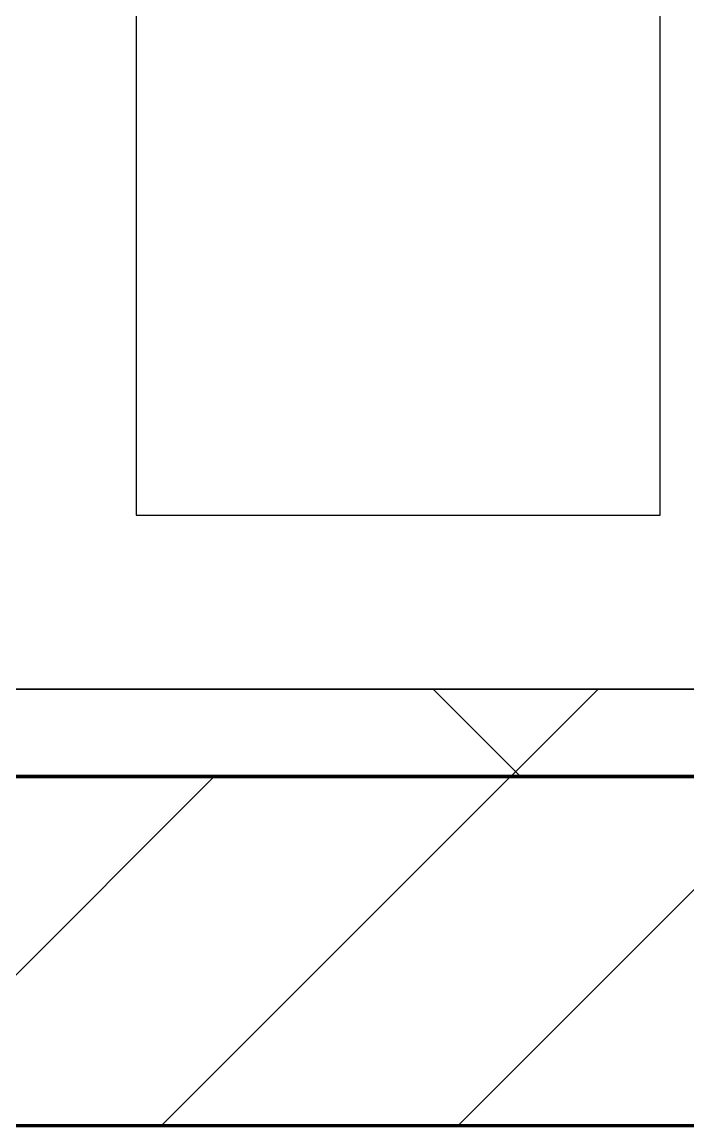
# Model space of a CAD drawing. Header units: millimetres. Extents: x -794334 to -714814, y -17806 to 22403.
# Drawn here: x -755897 to -755515, y -4021 to -3389 of the extents above; entities that cross this region are included whole.
import ezdxf
from ezdxf.xclip import XClip

# ---------------------------------------------------------------- set-up
doc = ezdxf.new("R2010")
doc.units = ezdxf.units.MM
doc.header["$XCLIPFRAME"] = 0
doc.layers.add('000 - WIPEOUT', color=250, linetype='Continuous')
doc.layers.add('A11_ALU.SOLID SHEET', color=2, linetype='Continuous')
for name, color, linetype, lineweight in [('A-GLAZ-CURT', 2, 'Continuous', 9), ('A-WALL', 5, 'Continuous', 35), ('A-WALL-FNSH', 2, 'Continuous', 35), ('A-WALL-PATT', 1, 'Continuous', 35), ('WALL-E', 2, 'Continuous', 35)]:
    doc.layers.add(name, color=color, linetype=linetype, lineweight=lineweight)

# ---------------------------------------------------------------- blocks, each defined once
blk = doc.blocks.new('PPLS-PP19_Custom Tile Pattern - Custom Tile Pattern-V155-4252-01 ENLARGED CONCOURSE LEVEL - REFLECTED CEILING PLAN - SHEET 3')
at = {"layer": 'A-GLAZ-CURT'}
for p, q in [((-300, 0), (300, 0)), ((300, 0), (-300, 0)), ((195.99, 0), (213.23, 0)), ((213.23, 0), (195.99, 0)), ((230.06, 0), (300, 0)), ((-300, -50), (300, -50)), ((300, -50), (-300, -50))]:
    blk.add_line(p, q, dxfattribs=at)
for points, knots in [([(94.4, 0), (94.4, 0), (94.64, 0), (99.11, 0), (108.97, 0), (120.79, 0), (139.94, 0), (163.31, 0), (185.23, 0), (193.62, 0), (194.69, 0), (194.79, 0)], [-2348.345796, -2348.345796, -2348.345796, -2348.345796, -2310.419338, -2233.599744, -2052.234781, -1843.028543, -1530.39897, -1095.004608, -529.74427, -295.064701, -265.121568, -265.121568, -265.121568, -265.121568]), ([(193.8, 0), (193.33, 0), (190.11, 0), (183.13, 0), (171, 0), (161.95, 0), (161.28, 0), (158.35, 0), (157.85, 0), (157.77, 0)], [-11665.349007, -11665.349007, -11665.349007, -11665.349007, -11565.880756, -11105.624034, -10839.086983, -10768.332124, -10666.779182, -10580.760289, -10550.278881, -10550.278881, -10550.278881, -10550.278881]), ([(300, 0), (286.53, 0), (254.22, 0), (207.11, 0), (177.41, 0), (159.34, 0), (158.33, 0), (158.3, 0)], [-285.253232, -285.253232, -285.253232, -285.253232, -244.693688, -187.987675, -143.776725, -129.632772, -123.352749, -123.352749, -123.352749, -123.352749]), ([(159.07, 0), (159.13, 0), (160.84, 0), (165.21, 0), (174.15, 0), (185.98, 0), (203.22, 0), (210.68, 0), (213.21, 0)], [-115.643202, -115.643202, -115.643202, -115.643202, -114.681583, -87.660824, -65.295536, -41.623857, -24.459831, -16.013218, -16.013218, -16.013218, -16.013218]), ([(247.1, 0), (246.76, 0), (245.04, 0), (238.34, 0), (226.56, 0), (221.1, 0), (200.27, 0), (182.99, 0), (174.27, 0), (169.67, 0), (168.99, 0)], [-9649.085549, -9649.085549, -9649.085549, -9649.085549, -9581.591397, -9406.094246, -9221.510254, -9016.44624, -8717.832359, -8253.978395, -8152.463617, -8069.855175, -8069.855175, -8069.855175, -8069.855175]), ([(212.83, 0), (212.71, 0), (209.8, 0), (203.98, 0), (187.54, 0), (175.3, 0), (169.49, 0)], [-199.140116, -199.140116, -199.140116, -199.140116, -198.527383, -184.406837, -162.427601, -142.916156, -142.916156, -142.916156, -142.916156]), ([(171.51, 0), (176.48, 0), (193.23, 0), (201.73, 0), (208.39, 0), (211.16, 0), (213.03, 0)], [-7971.819559, -7971.819559, -7971.819559, -7971.819559, -7784.112253, -7606.717214, -7289.299508, -7086.89915, -7086.89915, -7086.89915, -7086.89915]), ([(172.07, 0), (177.66, 0), (187.87, 0), (201.08, 0), (207.47, 0), (213.96, 0), (215.11, 0)], [-255.364076, -255.364076, -255.364076, -255.364076, -237.955587, -223.92608, -215.862851, -208.75215, -208.75215, -208.75215, -208.75215]), ([(214.22, 0), (214.27, 0), (219.45, 0), (241.96, 0), (266.73, 0), (281.71, 0), (291.71, 0), (296.52, 0), (297.86, 0), (298.09, 0)], [-7047.630878, -7047.630878, -7047.630878, -7047.630878, -7042.621073, -6582.165592, -6068.460911, -5766.029927, -5566.724884, -5280.360606, -5199.253518, -5199.253518, -5199.253518, -5199.253518]), ([(300, 0), (288.22, 0), (262, 0), (230.43, 0), (219.94, 0), (219.02, 0)], [-12528.858583, -12528.858583, -12528.858583, -12528.858583, -11905.454923, -11162.864862, -10856.732305, -10856.732305, -10856.732305, -10856.732305]), ([(219.9, 0), (220.86, 0), (227.84, 0), (242.06, 0), (246.54, 0), (246.96, 0)], [-10670.940496, -10670.940496, -10670.940496, -10670.940496, -10511.382485, -9925.173265, -9834.877357, -9834.877357, -9834.877357, -9834.877357]), ([(284.76, 0), (284.76, 0), (285.09, 0), (287.47, 0), (293.59, 0), (297.76, 0), (300, 0)], [-4110.630118, -4110.630118, -4110.630118, -4110.630118, -4053.389046, -3959.664717, -3862.421465, -3746.95702, -3746.95702, -3746.95702, -3746.95702]), ([(297.38, 0), (295.84, 0), (291.62, 0), (285.38, 0), (284.87, 0)], [-4803.172655, -4803.172655, -4803.172655, -4803.172655, -4358.271401, -4143.037883, -4143.037883, -4143.037883, -4143.037883])]:
    blk.add_open_spline(points, degree=3, knots=knots, dxfattribs=at)
for points in [[(195.11, 0), (194.91, 0), (194.44, 0), (193.8, 0)], [(215.22, 0), (214.78, 0), (214.05, 0), (213.28, 0)], [(213.75, 0), (218.4, 0), (223.35, 0), (230.06, 0)]]:
    blk.add_open_spline(points, degree=3, dxfattribs=at)
blk = doc.blocks.new('PPLS-PP19_Custom Tile Pattern - Custom Tile Pattern-V156-4252-01 ENLARGED CONCOURSE LEVEL - REFLECTED CEILING PLAN - SHEET 3')
at = {"layer": 'A-GLAZ-CURT'}
for p, q in [((-300, 0), (300, 0)), ((300, 0), (-300, 0)), ((-293.07, 0), (-275.75, 0)), ((-275.75, 0), (-293.07, 0)), ((-222.32, 0), (-205, 0)), ((-205, 0), (-222.32, 0)), ((-300, -50), (300, -50)), ((300, -50), (-300, -50))]:
    blk.add_line(p, q, dxfattribs=at)
at = {"layer": 'A-GLAZ-CURT', "flags": 128}
for points in [[(-300, 0), (-291.56, 0), (-283.3, 0), (-275.2, 0), (-267.26, 0), (-259.45, 0), (-251.77, 0)], [(-251.96, 0), (-259.67, 0), (-267.51, 0), (-275.48, 0), (-283.55, 0), (-291.73, 0), (-300, 0)], [(-251.03, 0), (-244.2, 0), (-236.74, 0), (-229.36, 0), (-222.06, 0), (-214.83, 0), (-207.71, 0), (-200.76, 0), (-194.02, 0), (-187.54, 0), (-181.38, 0), (-175.58, 0), (-170.25, 0), (-165.64, 0), (-162.01, 0), (-159.53, 0), (-157.46, 0), (-154.52, 0), (-149.42, 0), (-141.84, 0), (-132.81, 0), (-126.08, 0)], [(-125.17, 0), (-128.55, 0), (-134.16, 0), (-140.03, 0), (-145.5, 0), (-150.63, 0), (-155.53, 0), (-160.27, 0), (-164.95, 0), (-169.65, 0), (-174.47, 0), (-179.49, 0), (-184.81, 0), (-190.44, 0), (-196.37, 0), (-202.58, 0), (-209.04, 0), (-215.73, 0), (-222.63, 0), (-229.72, 0), (-236.97, 0), (-244.39, 0), (-251.02, 0)]]:
    blk.add_lwpolyline(points, dxfattribs=at)
at = {"layer": 'A-GLAZ-CURT'}
for points, knots in [([(-300, 0), (-284.65, 0), (-268.39, 0), (-253.32, 0), (-252.19, 0)], [-5323.127839, -5323.127839, -5323.127839, -5323.127839, -4502.809032, -4435.939865, -4435.939865, -4435.939865, -4435.939865]), ([(-183.15, 0), (-193.04, 0), (-223.45, 0), (-262.56, 0), (-294.48, 0), (-300, 0)], [-15854.308295, -15854.308295, -15854.308295, -15854.308295, -15131.813646, -13729.592194, -13439.944408, -13439.944408, -13439.944408, -13439.944408]), ([(-137.88, 0), (-140.56, 0), (-147.66, 0), (-147.69, 0), (-158.72, 0), (-174.02, 0), (-185.59, 0), (-209.77, 0), (-232.01, 0), (-255.22, 0), (-262.59, 0), (-264.9, 0), (-265.4, 0)], [-3187.727384, -3187.727384, -3187.727384, -3187.727384, -2919.378265, -2477.344047, -2237.412286, -2029.680487, -1755.085331, -1400.429864, -858.079193, -543.655514, -208.940337, 0, 0, 0, 0]), ([(-258.6, 0), (-257.91, 0), (-255.79, 0), (-252.98, 0), (-251.04, 0)], [-5722.54675, -5722.54675, -5722.54675, -5722.54675, -5657.471696, -5543.166638, -5543.166638, -5543.166638, -5543.166638]), ([(-250.39, 0), (-248.37, 0), (-238.9, 0), (-225.99, 0), (-213.1, 0), (-200.2, 0), (-191, 0), (-184.75, 0), (-183.92, 0)], [-5530.51498, -5530.51498, -5530.51498, -5530.51498, -5413.335975, -5017.494783, -4832.723979, -4666.091899, -4349.945572, -4301.511651, -4301.511651, -4301.511651, -4301.511651]), ([(-133.82, 0), (-135.51, 0), (-137.8, 0), (-149.31, 0), (-162.01, 0), (-177.91, 0), (-199.46, 0), (-216.65, 0), (-231.26, 0), (-233.46, 0), (-234, 0)], [-2731.647847, -2731.647847, -2731.647847, -2731.647847, -2418.507304, -2308.929706, -2113.765672, -1763.376603, -1422.553702, -978.033455, -846.069444, -682.911962, -682.911962, -682.911962, -682.911962]), ([(-233.49, 0), (-233.44, 0), (-232.38, 0), (-230.74, 0), (-225.3, 0), (-223.63, 0)], [-455.274641, -455.274641, -455.274641, -455.274641, -440.605512, -119.536984, 0, 0, 0, 0]), ([(-223.63, 0), (-219.39, 0), (-206.17, 0), (-188.58, 0), (-169.02, 0), (-152.12, 0), (-136.84, 0), (-127.33, 0), (-124.19, 0), (-123.43, 0), (-123.28, 0)], [-5463.295695, -5463.295695, -5463.295695, -5463.295695, -5161.076232, -4739.070012, -4465.409639, -4149.119819, -3839.893365, -3647.167523, -3488.92562, -3439.852845, -3439.852845, -3439.852845, -3439.852845]), ([(-183.16, 0), (-178.21, 0), (-170.15, 0), (-158.7, 0), (-157.22, 0)], [-4286.835348, -4286.835348, -4286.835348, -4286.835348, -4000.813434, -3840.635403, -3840.635403, -3840.635403, -3840.635403]), ([(-183.15, 0), (-180.8, 0), (-156.7, 0), (-132.67, 0), (-117.66, 0), (-115.3, 0)], [-2882.031965, -2882.031965, -2882.031965, -2882.031965, -2700.551212, -1002.059161, -706.244395, -706.244395, -706.244395, -706.244395]), ([(-116.31, 0), (-122.18, 0), (-142.35, 0), (-165.44, 0), (-182.87, 0)], [-17701.573127, -17701.573127, -17701.573127, -17701.573127, -17136.203329, -15861.324362, -15861.324362, -15861.324362, -15861.324362]), ([(-152.35, 0), (-151.03, 0), (-147.71, 0), (-143.57, 0), (-138.62, 0)], [-3494.978217, -3494.978217, -3494.978217, -3494.978217, -3371.022232, -3227.460399, -3227.460399, -3227.460399, -3227.460399]), ([(-118.78, 0), (-121.86, 0), (-126.28, 0), (-136.96, 0), (-147.46, 0), (-150.03, 0), (-150.57, 0)], [-5938.474035, -5938.474035, -5938.474035, -5938.474035, -5700.061948, -5508.838257, -5298.784692, -5196.16478, -5196.16478, -5196.16478, -5196.16478]), ([(-150.34, 0), (-150.07, 0), (-147.75, 0), (-142.6, 0), (-127.26, 0), (-107.3, 0), (-90.42, 0), (-75.26, 0), (-68.41, 0), (-65.12, 0), (-63.63, 0)], [-4948.728362, -4948.728362, -4948.728362, -4948.728362, -4883.323924, -4440.880425, -4054.690705, -3793.097032, -3402.597032, -3144.956779, -3050.982048, -2969.237017, -2969.237017, -2969.237017, -2969.237017]), ([(-26.75, 0), (-27.82, 0), (-36.18, 0), (-53.55, 0), (-78.2, 0), (-110.94, 0), (-130.52, 0), (-147.74, 0), (-149.07, 0)], [-8718.362214, -8718.362214, -8718.362214, -8718.362214, -8532.293389, -8073.216054, -7508.296369, -7004.680444, -6449.282163, -6277.220794, -6277.220794, -6277.220794, -6277.220794]), ([(-148.23, 0), (-146.94, 0), (-140.15, 0), (-137.28, 0), (-133.93, 0), (-128.78, 0), (-126.5, 0)], [-6162.058746, -6162.058746, -6162.058746, -6162.058746, -6017.569127, -5560.701257, -5364.112219, -5231.017328, -5231.017328, -5231.017328, -5231.017328]), ([(-86.16, 0), (-91.37, 0), (-104.13, 0), (-122.65, 0), (-139.03, 0), (-146.11, 0), (-146.95, 0)], [-1681.3698, -1681.3698, -1681.3698, -1681.3698, -1374.161226, -945.742622, -741.901385, -489.130243, -489.130243, -489.130243, -489.130243]), ([(-146.69, 0), (-146.59, 0), (-145.49, 0), (-135.69, 0), (-128.29, 0), (-125.15, 0)], [-420.34245, -420.34245, -420.34245, -420.34245, -406.956646, -290.263673, 0, 0, 0, 0]), ([(-127.41, 0), (-131.63, 0), (-133.16, 0), (-134.09, 0), (-134.15, 0)], [-8540.990293, -8540.990293, -8540.990293, -8540.990293, -8266.114998, -8246.473386, -8246.473386, -8246.473386, -8246.473386]), ([(-134.15, 0), (-133.32, 0), (-130.31, 0), (-122.33, 0), (-116, 0), (-115.31, 0)], [-7657.439573, -7657.439573, -7657.439573, -7657.439573, -7293.749979, -6839.55839, -6784.841997, -6784.841997, -6784.841997, -6784.841997]), ([(-120.13, 0), (-120.14, 0), (-120.24, 0), (-121.3, 0), (-129.25, 0), (-133.82, 0)], [-2933.992132, -2933.992132, -2933.992132, -2933.992132, -2920.575025, -2840.280255, -2731.647847, -2731.647847, -2731.647847, -2731.647847]), ([(-113.43, 0), (-113.44, 0), (-113.96, 0), (-119.73, 0), (-125.43, 0), (-127.03, 0), (-127.41, 0)], [-328.499627, -328.499627, -328.499627, -328.499627, -282.672656, -98.539552, -24.539552, 0, 0, 0, 0]), ([(-126.5, 0), (-122.44, 0), (-108.71, 0), (-86.68, 0), (-63.44, 0), (-54.4, 0), (-48.53, 0), (-30.79, 0), (-18.03, 0), (8.61, 0), (14.56, 0), (19.54, 0), (20.35, 0)], [-5231.017328, -5231.017328, -5231.017328, -5231.017328, -4994.692869, -4542.524482, -4008.285538, -3689.699207, -3546.54457, -3315.260113, -2864.387349, -2439.246196, -2084.094819, -2021.989624, -2021.989624, -2021.989624, -2021.989624]), ([(-125.15, 0), (-124.93, 0), (-122.77, 0), (-119.2, 0), (-115.67, 0)], [-3362.7396, -3362.7396, -3362.7396, -3362.7396, -3342.215224, -3152.568375, -3152.568375, -3152.568375, -3152.568375]), ([(-122.08, 0), (-122.01, 0), (-121.69, 0), (-121.2, 0), (-120.88, 0)], [-3136.336417, -3136.336417, -3136.336417, -3136.336417, -3110.304437, -3035.164275, -3035.164275, -3035.164275, -3035.164275]), ([(-36.33, 0), (-36.43, 0), (-37.27, 0), (-45.02, 0), (-46.13, 0), (-60.59, 0), (-81.23, 0), (-99.51, 0), (-114.02, 0), (-117.28, 0), (-118.78, 0)], [-1855.773136, -1855.773136, -1855.773136, -1855.773136, -1810.870157, -1672.078046, -1405.135169, -1060.00838, -740.068933, -229.489605, -116.330425, 0, 0, 0, 0]), ([(-115.42, 0), (-114.38, 0), (-109.84, 0), (-96.78, 0), (-71.33, 0), (-42.53, 0), (-12.78, 0), (4.23, 0), (9.64, 0), (10.14, 0), (10.18, 0)], [-5685.513101, -5685.513101, -5685.513101, -5685.513101, -5430.283136, -5103.229623, -4799.173296, -4065.652676, -3589.737505, -3285.047089, -3066.359526, -3044.715262, -3044.715262, -3044.715262, -3044.715262]), ([(9.32, 0), (9.08, 0), (7.65, 0), (2.57, 0), (-12.23, 0), (-25.64, 0), (-40, 0), (-56.24, 0), (-75.59, 0), (-94, 0), (-111.49, 0), (-114.62, 0), (-115.38, 0)], [-2922.926651, -2922.926651, -2922.926651, -2922.926651, -2882.788014, -2720.818881, -2518.50168, -2125.455881, -1792.521578, -1466.981642, -1208.454564, -789.402658, -501.969187, -271.533656, -271.533656, -271.533656, -271.533656]), ([(-48.45, 0), (-51.77, 0), (-62.12, 0), (-85.2, 0), (-105.44, 0), (-113.77, 0), (-115.33, 0)], [-3284.996266, -3284.996266, -3284.996266, -3284.996266, -2842.901703, -2193.204658, -1433.981041, -1165.470127, -1165.470127, -1165.470127, -1165.470127]), ([(-115.29, 0), (-113.95, 0), (-109.25, 0), (-98.9, 0), (-85.29, 0), (-71.67, 0), (-65.93, 0), (-65.07, 0)], [-3145.715508, -3145.715508, -3145.715508, -3145.715508, -3074.362186, -2902.289527, -2605.247022, -2322.099534, -2241.8264, -2241.8264, -2241.8264, -2241.8264]), ([(-72.93, 0), (-75.51, 0), (-87.31, 0), (-102.88, 0), (-115.27, 0)], [-19442.345229, -19442.345229, -19442.345229, -19442.345229, -18935.241197, -17734.838861, -17734.838861, -17734.838861, -17734.838861]), ([(-114.89, 0), (-107.98, 0), (-91.35, 0), (-74.02, 0), (-62.74, 0), (-60.36, 0), (-59.97, 0)], [-6773.888853, -6773.888853, -6773.888853, -6773.888853, -6236.997189, -5713.340575, -5140.470607, -5006.787413, -5006.787413, -5006.787413, -5006.787413]), ([(-114.79, 0), (-114.44, 0), (-113.88, 0), (-113.43, 0), (-113.43, 0)], [-492.74944, -492.74944, -492.74944, -492.74944, -394.672656, -330.879064, -330.879064, -330.879064, -330.879064]), ([(-114.32, 0), (-112.65, 0), (-107, 0), (-99.5, 0), (-91.46, 0)], [-665.39098, -665.39098, -665.39098, -665.39098, -460.363443, 0, 0, 0, 0]), ([(-91.46, 0), (-90.09, 0), (-84.7, 0), (-77.43, 0), (-72.73, 0), (-72.64, 0), (-72.64, 0)], [-19832.387487, -19832.387487, -19832.387487, -19832.387487, -19753.885894, -19541.04734, -19478.625389, -19471.062469, -19471.062469, -19471.062469, -19471.062469]), ([(-63.96, 0), (-64.13, 0), (-72.5, 0), (-80.63, 0), (-86.16, 0)], [-2171.769325, -2171.769325, -2171.769325, -2171.769325, -2007.031671, -1681.3698, -1681.3698, -1681.3698, -1681.3698]), ([(-47.4, 0), (-51.01, 0), (-57.57, 0), (-71.66, 0), (-77.83, 0), (-82.66, 0), (-83.28, 0), (-83.28, 0)], [-2353.584371, -2353.584371, -2353.584371, -2353.584371, -2161.752162, -2006.592567, -1646.621388, -1424.436217, -1393.971743, -1393.971743, -1393.971743, -1393.971743]), ([(-83.28, 0), (-83.28, 0), (-82.91, 0), (-76.14, 0), (-62.97, 0), (-53.4, 0), (-47.69, 0), (-47.58, 0)], [-1393.4169, -1393.4169, -1393.4169, -1393.4169, -1353.722004, -1274.333717, -1073.56893, -651.549973, -643.371574, -643.371574, -643.371574, -643.371574]), ([(-66.39, 0), (-66.39, 0), (-63.63, 0), (-57.38, 0), (-50.02, 0), (-47.41, 0)], [-2493.31794, -2493.31794, -2493.31794, -2493.31794, -2315.303971, -1809.437387, -1538.113417, -1538.113417, -1538.113417, -1538.113417]), ([(31.18, 0), (25.97, 0), (11.99, 0), (-16.92, 0), (-47.42, 0), (-65.77, 0), (-66.37, 0), (-66.38, 0)], [-4496.803627, -4496.803627, -4496.803627, -4496.803627, -4222.080604, -3745.412743, -2981.410125, -2542.574734, -2498.224237, -2498.224237, -2498.224237, -2498.224237]), ([(-63.63, 0), (-61.49, 0), (-57.39, 0), (-54.49, 0), (-45.2, 0), (-40.79, 0), (-40.46, 0), (-40.44, 0)], [-2969.237017, -2969.237017, -2969.237017, -2969.237017, -2851.217951, -2734.127174, -2474.780881, -2410.990208, -2350.645972, -2350.645972, -2350.645972, -2350.645972]), ([(-58.83, 0), (-58.37, 0), (-57.29, 0), (-54.23, 0), (-46.33, 0), (-42.62, 0), (-41.76, 0)], [-4859.52896, -4859.52896, -4859.52896, -4859.52896, -4680.891996, -4469.85053, -4321.566175, -4270.495146, -4270.495146, -4270.495146, -4270.495146]), ([(-51.83, 0), (-51.83, 0), (-51.78, 0), (-49.15, 0), (-47.82, 0), (-47.31, 0)], [-632.814994, -632.814994, -632.814994, -632.814994, -627.965721, -508.377888, -409.697669, -409.697669, -409.697669, -409.697669]), ([(76.63, 0), (74.8, 0), (67.65, 0), (53.52, 0), (37, 0), (24.07, 0), (12.82, 0), (-2.9, 0), (-20.62, 0), (-32.81, 0), (-42.31, 0), (-46.79, 0), (-47.43, 0)], [-3095.572228, -3095.572228, -3095.572228, -3095.572228, -2950.589685, -2634.532728, -2313.748533, -2106.613311, -1925.670641, -1617.263037, -1290.787923, -1039.307308, -819.71621, -781.10732, -781.10732, -781.10732, -781.10732]), ([(-47.39, 0), (-42.88, 0), (-36.43, 0), (-33.57, 0), (-29.94, 0), (-28.57, 0)], [-638.743123, -638.743123, -638.743123, -638.743123, -296.515819, -83.513472, 0, 0, 0, 0]), ([(-36.62, 0), (-36.62, 0), (-40.35, 0), (-42.73, 0), (-45.9, 0), (-47.32, 0)], [-4069.478503, -4069.478503, -4069.478503, -4069.478503, -3858.647035, -3538.256648, -3336.872495, -3336.872495, -3336.872495, -3336.872495]), ([(-29.03, 0), (-33.97, 0), (-40.03, 0), (-46.07, 0), (-47.09, 0)], [-2680.714891, -2680.714891, -2680.714891, -2680.714891, -2413.671296, -2359.029104, -2359.029104, -2359.029104, -2359.029104]), ([(-46.96, 0), (-46.33, 0), (-44.63, 0), (-40.22, 0), (-36.78, 0)], [-386.946528, -386.946528, -386.946528, -386.946528, -260.442412, 0, 0, 0, 0]), ([(-46.29, 0), (-41.14, 0), (-33.17, 0), (-29.82, 0), (-29.19, 0)], [-1498.934542, -1498.934542, -1498.934542, -1498.934542, -963.711516, -666.19313, -666.19313, -666.19313, -666.19313]), ([(-41.76, 0), (-39.9, 0), (-37.72, 0), (-36.92, 0), (-36.77, 0)], [-4270.495146, -4270.495146, -4270.495146, -4270.495146, -4161.040818, -4106.245333, -4106.245333, -4106.245333, -4106.245333]), ([(-36.78, 0), (-32.43, 0), (-19.22, 0), (8.83, 0), (43.36, 0), (70.92, 0), (82.12, 0), (83.66, 0)], [-6191.144455, -6191.144455, -6191.144455, -6191.144455, -5862.463379, -5340.621928, -4573.028122, -4094.177415, -3869.465285, -3869.465285, -3869.465285, -3869.465285]), ([(-36.29, 0), (-36.29, 0), (-34.66, 0), (-28.88, 0), (-26.95, 0), (-26.54, 0)], [-9150.272121, -9150.272121, -9150.272121, -9150.272121, -9057.163041, -8919.836787, -8834.607043, -8834.607043, -8834.607043, -8834.607043]), ([(19.77, 0), (14.26, 0), (1.26, 0), (-16.58, 0), (-34.76, 0), (-36.04, 0)], [-10229.544997, -10229.544997, -10229.544997, -10229.544997, -9884.23066, -9424.652049, -9182.880979, -9182.880979, -9182.880979, -9182.880979])]:
    blk.add_open_spline(points, degree=3, knots=knots, dxfattribs=at)
for points in [[(-251.01, 0), (-225.3, 0), (-203.08, 0), (-183.21, 0)], [(-117.74, 0), (-117.38, 0), (-116.33, 0), (-115.29, 0)], [(-115.6, 0), (-116.52, 0), (-117.19, 0), (-117.56, 0)], [(-47.78, 0), (-49.86, 0), (-51.52, 0), (-51.79, 0)], [(-39.84, 0), (-39.08, 0), (-38.11, 0), (-37.36, 0)]]:
    blk.add_open_spline(points, degree=3, dxfattribs=at)
blk = doc.blocks.new('*U1029')
at = {"layer": 'A-GLAZ-CURT'}
for name, p in [('PPLS-PP19_Custom Tile Pattern - Custom Tile Pattern-V155-4252-01 ENLARGED CONCOURSE LEVEL - REFLECTED CEILING PLAN - SHEET 3', (22802.37, -7350)), ('PPLS-PP19_Custom Tile Pattern - Custom Tile Pattern-V156-4252-01 ENLARGED CONCOURSE LEVEL - REFLECTED CEILING PLAN - SHEET 3', (23402.37, -7350))]:
    blk.add_blockref(name, p, dxfattribs=at)
blk = doc.blocks.new('*U1240')
at = {"color": 3}
blk.add_wipeout([(-437.5, -8250), (437.5, -8250), (437.5, -8550), (-437.5, -8550)], dxfattribs=at).dxf.layer = '000 - WIPEOUT'
at = {"layer": 'A11_ALU.SOLID SHEET', "color": 0, "linetype": 'ByBlock'}
blk.add_lwpolyline([(-437.5, -8550), (437.5, -8550), (437.5, -8250), (-437.5, -8250)], close=True, dxfattribs=at)
blk = doc.blocks.new('*U1630')
blk.add_lwpolyline([(22690, -750), (19166.45, -750), (19116.45, -700), (18966.44, -550), (-101025.39, -550), (-101025.39, -6704.96), (-96300, -6704.96), (-96300, -7350), (-94497.63, -7350), (17250, -7350), (17250, -6849.96), (18300, -6849.96), (22690, -6849.96)], close=True)
at = {"layer": 'A11_ALU.SOLID SHEET', "color": 0, "linetype": 'ByBlock', "rotation": 90}
blk.add_blockref('*U1240', (-19400, -6813), dxfattribs=at)

msp = doc.modelspace()

# ---------------------------------------------------------------- block references
at = {"layer": 'A11_ALU.SOLID SHEET'}
ref = msp.add_blockref('*U1630', (-744681.24, 3579.02), dxfattribs=at)
XClip(ref).set_block_clipping_path([(-45802.4668593339, -9620.0029952967), (23702.8690583039, 10334.9999958097)])

# ---------------------------------------------------------------- next in the draw order: hatches: boundary and pattern name
at = {"layer": 'A-WALL-PATT', "lineweight": 9}
h = msp.add_hatch(dxfattribs=at)
h.set_pattern_fill('FP_5', color=256, style=0, pattern_type=2)
h.set_pattern_definition([(45, (0, 0), (-212.13203, 212.13203), []), (135, (0, 0), (-212.13203, -212.13203), [])])
h.paths.add_polyline_path([(-727630.24, -3820.98), (-727382.37, -3820.98), (-727382.37, -3770.98), (-790483.7, -3770.98), (-790483.7, -3820.98), (-727766, -3820.98)])
h = msp.add_hatch(dxfattribs=at)
h.set_pattern_fill('FP_2', color=256, style=0, pattern_type=2)
h.set_pattern_definition([(45, (0, 0), (-84.852814, 84.852814), [])])
h.paths.add_polyline_path([(-727382.37, -4020.98), (-727382.37, -3820.98), (-790483.7, -3820.98), (-790483.7, -4020.98), (-727494.49, -4020.98)])

# ---------------------------------------------------------------- next in the draw order: linework, layer by layer
at = {"layer": 'A-WALL', "color": 7, "lineweight": 70}
for p, q in [((-756380, -3820.98), (-755180, -3820.98)), ((-755180, -3820.98), (-756380, -3820.98)), ((-755180, -4020.98), (-756380, -4020.98))]:
    msp.add_line(p, q, dxfattribs=at)
at = {"layer": 'A-WALL-FNSH', "color": 250}
msp.add_line((-756380, -3770.98), (-755180, -3770.98), dxfattribs=at)
at = {"layer": 'WALL-E'}
for p, q in [((-727382.37, -4020.98), (-790483.7, -4020.98)), ((-790483.7, -4020.98), (-727382.37, -4020.98))]:
    msp.add_line(p, q, dxfattribs=at)

# ---------------------------------------------------------------- next in the draw order: block references
msp.add_blockref('*U1029', (-778882.37, 3579.02))

doc.saveas('drawing.dxf')
